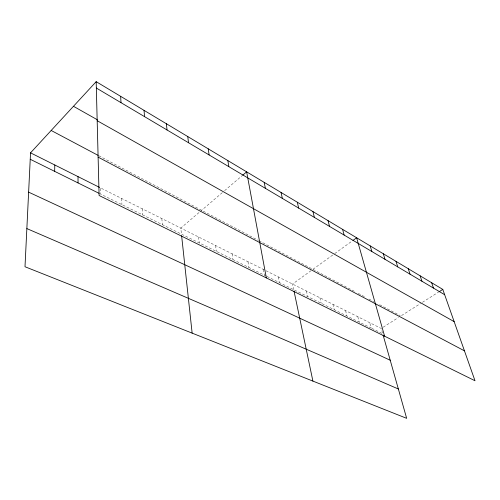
<?xml version="1.0" encoding="UTF-8"?>
<svg xmlns="http://www.w3.org/2000/svg" width="500" height="500" viewBox="0 0 500 500"><rect width="100%" height="100%" fill="white"/><g stroke="black" fill="none" stroke-linecap="round" stroke-linejoin="round"><path stroke-width="0.38" stroke-dasharray="2.5 1.88" d="M222.306 192.631L180.794 228.088L181.444 234.1M224.594 190.681L242.062 175.756M311.112 270.637L292.544 284.044L293.725 289.669M312.925 269.325L332.875 254.925M334.706 253.606L351.719 241.325M383.169 327.212L398.4 317.55M401.525 315.569L420.481 303.55M422.45 302.3L438.431 292.169M266.419 276.156L100.45 194.019L100.281 187.769L381.219 328.45L382.494 332.95M267.1 276.494L371.138 327.981L369.688 322.675M371.819 328.319L382.706 333.706M98.819 155.744L258.263 240.325M258.95 240.694L332.075 279.481M332.744 279.837L355.662 291.994M358.3 293.394L364.888 296.887M368.925 299.031L373.644 301.531M379.65 304.719L400.206 315.625M357.806 316.725L359.225 322.081M345.556 310.594L346.938 316M332.925 304.269L334.263 309.731M319.894 297.738L321.181 303.256M306.438 291L307.675 296.575M278.181 276.85L279.3 282.531M263.331 269.413L264.387 275.15M247.963 261.719L248.95 267.512M232.056 253.756L232.969 259.6M215.581 245.506L216.412 251.406M198.506 236.956L199.25 242.913M161.844 218.594L162.387 224.675M142.137 208.731L142.569 214.862M121.631 198.463L121.938 204.656"/><path stroke-width="0.75" d="M54.656 171.356L54.794 164.988M96.175 81.669L99.1 195.487L475 380.75L442.788 289.406L96.175 81.669L30.544 152.844L25 266.744L406.662 418.331L383.125 335.175M242.638 175.269L246.637 171.85L266.331 277.906M352.944 240.438L356.631 237.775L384.606 336.2M439.05 291.775L442.788 289.406M26.856 228.588L398.356 388.988M28.631 192.144L390.219 360.25M30.231 159.269L99.087 193.344M30.544 152.844L99.581 187.419M98.112 157.119L464.45 350.844M51.175 130.469L98.131 155.381M73.463 106.3L97.212 119.688M97.175 120.7L454.15 321.637M96.337 88.031L444.663 294.725M431.637 282.725L433.488 288.094M420.138 275.831L421.956 281.25M408.263 268.712L410.044 274.188M395.994 261.363L397.738 266.881M383.312 253.762L385.019 259.337M370.2 245.906L371.863 251.531M342.587 229.356L344.144 235.081M328.031 220.631L329.538 226.412M312.95 211.588L314.387 217.419M297.3 202.213L298.669 208.094M281.056 192.475L282.35 198.406M294.037 291.169L312.906 381.094M264.181 182.362L265.387 188.35M227.825 160.575L228.844 166.663M208.212 148.819L209.119 154.956M187.75 136.55L188.531 142.738M181.612 235.631L192.138 333.125M166.381 123.744L167.031 129.981M144.037 110.356L144.544 116.638M120.662 96.344L121 102.669M78.019 176.619L78.037 182.931"/></g></svg>
